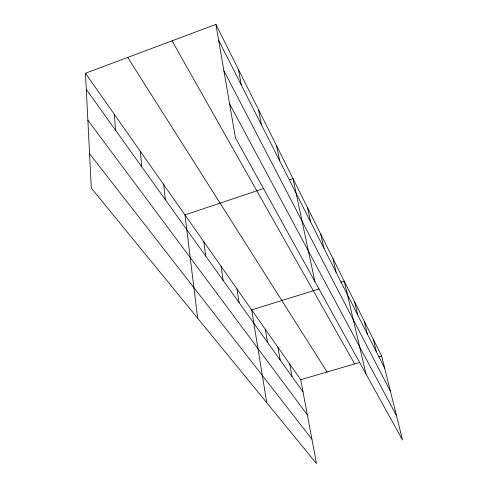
<?xml version="1.0" encoding="UTF-8"?>
<svg xmlns="http://www.w3.org/2000/svg" width="488" height="488" viewBox="0 0 488 488"><rect width="100%" height="100%" fill="white"/><g stroke="black" fill="none" stroke-linecap="round" stroke-linejoin="round"><path stroke-width="0.73" d="M85.473 73.249L300.718 379.713L316.529 463.6L91.305 188.106L85.473 73.249L215.916 24.4L381.659 356.02L402.527 440.03L235.454 137.854L215.916 24.4M263.904 188.429L184.982 214.927L197.64 318.17M289.463 179.846L293.014 178.657L314.888 281.527M319.036 288.951L251.668 309.88L266.759 402.716M340.63 282.241L344.229 281.125L365.988 373.942M300.718 379.713L359.76 362.431M378.743 356.874L381.659 356.02M89.56 153.714L311.923 439.17M87.858 120.194L307.33 414.806M86.291 89.371L303.011 391.894M127.703 57.431L327.125 371.984M172.044 40.827L354.648 363.926M229.592 103.81L396.445 415.544M223.888 70.693L390.388 391.138M218.648 40.284L384.69 368.208M373.277 339.251L376.34 351.714M364.292 321.269L367.385 334.024M354.636 301.95L357.747 314.998M332.975 258.609L336.122 272.286M320.775 234.203L323.922 248.197M307.507 207.65L310.642 221.973M276.617 145.851L279.685 160.826M258.5 109.605L261.501 124.91M238.382 69.357L241.273 84.967M289.713 364.048L291.995 376.51M277.928 347.273L280.185 360.028M265.283 329.26L267.503 342.326M236.979 288.963L239.089 302.664M221.076 266.32L223.107 280.356M203.807 241.731L205.735 256.102M163.73 184.671L165.365 199.751M140.306 151.323L141.733 166.762M114.363 114.387L115.522 130.174"/></g></svg>
